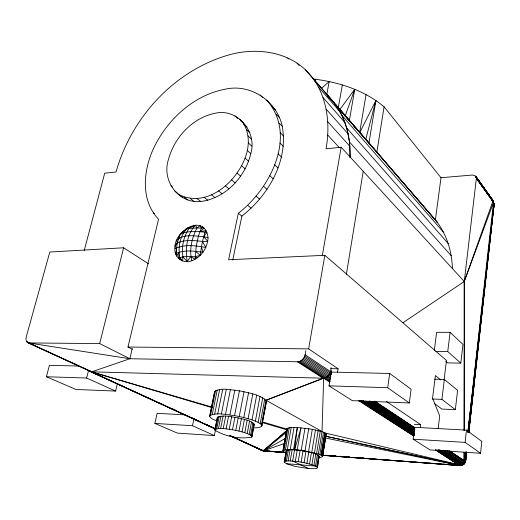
<?xml version="1.0" encoding="UTF-8"?>
<svg xmlns="http://www.w3.org/2000/svg" width="520" height="520" viewBox="0 0 520 520"><rect width="100%" height="100%" fill="white"/><g stroke="black" fill="none" stroke-linecap="round" stroke-linejoin="round"><path stroke-width="0.78" d="M463.885 452.329L463.808 460.759L465.017 462.079L465.712 460.61L466.544 452.205L465.647 460.272C465.777 463.326 462.735 465.784 459.778 465.543L322.998 455.384M463.931 430.469L464.262 281.502L476.418 177.983L475.397 176.066L472.563 175.013L440.999 177.73L384.091 106.821C364.344 90.116 338.65 82.082 313.32 78.988M475.872 176.625L492.563 199.862L493.876 203.522L493.428 209.047L493.876 203.522L492.999 200.616L475.872 176.625L493.2 200.987L494 205.381L468.819 432.185M464.64 430.43L464.262 281.502L341.166 147.206L326.021 148.87C331.078 121.297 326.391 89.772 305.318 69.7C285.994 51.539 257.225 47.989 232.225 54.015C176.059 68.536 131.437 116.669 116.07 171.951L104.695 173.206L84.253 250.464M467.954 432.211L493.87 204.347L492.765 200.558L476.216 177.268L493.2 200.987L493.844 204.386L493.675 208.214L493.246 208.006M465.647 460.272L466.505 452.114L465.4 461.773L463.463 464.497L460.642 465.53L322.394 455.254L459.778 465.543L461.65 465.329L463.522 464.282L465.14 462.521L465.491 460.428M232.752 260.065L241.878 216.086C268.515 195.299 288.516 160.94 282.256 126.341C277.108 101.472 251.082 83.674 225.992 89.037C193.811 94.861 167.394 119.353 153.608 148.285C143.267 170.411 140.316 200.272 158.555 219.206L127.972 347.029L132.223 349.226M444.087 380.029L446.478 360.464L324.838 255.307L228.599 259.747L238.336 213.2C270.283 188.89 297.895 135.226 266.65 100.067M319.807 457.672L322.634 456.606L321.373 455.267L318.383 454.038L322.023 431.743L323.642 378.228C328.829 377.774 331.065 372.086 331.097 367.536M403.072 322.673L464.262 281.502L492.83 201.299L492.765 200.558L476.418 177.983L492.83 201.299L493.876 203.879L492.563 199.862M174.915 248.775C173.212 230.984 205.01 212.089 208.039 237.764C207.727 247.663 201.181 257.257 191.822 260.735C183.619 264.342 174.109 257.79 174.915 248.775C184.431 243.958 195.734 245.57 205.803 247.514L202.514 241.462L204.861 232.381L206.056 230.419C197.665 233.298 187.863 229.444 180.044 234.559L177.275 242.944L175.819 254.215L176.592 253.208C184.919 249.743 194.253 251.154 202.924 252.291L201.468 246.61L202.514 241.462L207.76 241.332L203.658 236.678C194.922 236.047 183.716 233.597 176.755 240.26L177.275 242.944L175.084 246.317L176.534 247.988L176.716 256.132L179.172 252.2C178.698 243.373 181.259 234.084 187.642 227.734L189.358 228.43L197.035 227.91L204.217 228.15L199.869 231.777L198.445 236.047L196.242 245.967L195.117 259.24L190.639 256.51C186.622 256.744 181.955 256.081 178.477 258.466L179.172 252.2L180.024 259.747M190.866 226.226C183.794 234.676 181.285 246.103 182.91 256.887L187.219 261.651L190.639 256.51L195.091 256.783L200.311 255.288L201.468 246.61M182.91 256.887L182.618 261.034L179.849 257.53M216.853 421.07L211.861 418.704L209.671 416.591L214.695 391.456C221.956 387.147 231.458 390.201 239.408 390.819C248.475 392.866 258.622 394.141 265.98 400.263L325.689 433.55L326.203 434.512L322.634 456.606M493.344 201.364L493.994 205.056L493.675 208.214M214.695 391.456L209.671 416.591M493.734 205.55L492.999 200.616L475.397 176.066L493.2 200.987M443.664 450.444L463.307 463.71L463.912 463.905L464.601 463.398L464.782 462.046L464.51 462.416M414.687 427.31L413.134 439.205L430.034 449.924L480.551 453.284L481.812 441.435L466.479 430.118L413.816 427.258M468.774 431.197L469.118 427.973L468.812 431.223M469.644 423.144L469.293 426.361L471.699 404.515M469.82 421.531L470.165 418.308M470.34 416.702L470.691 413.478M470.866 411.866L471.218 408.649M471.393 407.037L471.653 404.619M471.913 402.207L472.173 399.789M472.44 397.371L472.7 394.959M472.959 392.541L473.226 390.124M473.486 387.712L473.746 385.294M474.012 382.876L474.182 381.271M474.532 378.047L474.708 376.435M475.059 373.217L475.235 371.605M475.579 368.387L475.755 366.776M476.021 364.357L476.281 361.94M476.541 359.528L476.801 357.11M477.068 354.692L477.243 353.087M477.588 349.863L477.763 348.25M478.114 345.033L478.29 343.421M478.641 340.204L478.81 338.591M479.161 335.368L479.336 333.756M471.887 402.974L472.225 399.678M472.413 398.132L472.751 394.836M472.94 393.289L473.285 389.994M473.473 388.447L473.824 385.216M474 383.604L474.247 381.121M474.526 378.762L474.779 376.279M475.053 373.919L475.306 371.436M475.579 369.076L475.832 366.6M476.021 365.04L476.372 361.81M476.548 360.197L476.801 357.721M477.074 355.355L477.328 352.885M477.601 350.512L477.854 348.043M478.134 345.67L478.387 343.2M478.66 340.828L478.92 338.403M479.187 335.985L479.356 334.328M479.713 331.142L479.882 329.485M480.24 326.3L480.409 324.642M480.766 321.458L480.935 319.807M481.299 316.615L481.475 315.003M482.261 307.736L482.43 306.092M482.794 302.894L482.963 301.249M483.321 298.051L483.49 296.406M483.847 293.209L484.022 291.596M468.825 431.262L471.738 404.664M471.913 403.052L472.264 399.834M472.44 398.223L472.797 394.999M472.973 393.387L473.324 390.163M473.499 388.55L474.299 381.297M474.474 379.685L474.825 376.46M475 374.849L475.358 371.625M475.534 370.012L475.885 366.788M476.06 365.176L476.411 361.953M476.593 360.341L476.944 357.116M477.12 355.505L477.386 353.087M477.653 350.668L477.913 348.25M478.179 345.832L478.446 343.421M478.621 341.809L478.972 338.585M479.147 336.973L479.505 333.749M479.681 332.137L479.947 329.719M480.207 327.301L480.474 324.883M480.74 322.465L481.007 320.047M481.267 317.629L481.533 315.211M481.8 312.793L482.066 310.375M482.326 307.957L482.508 306.345M482.859 303.121L483.035 301.509M483.301 299.091L483.561 296.673M483.828 294.255L484.094 291.837M484.361 289.419L484.621 287.007M484.887 284.589L485.062 282.978M485.42 279.753L485.596 278.142M485.947 274.918L486.122 273.306M486.479 270.082L486.655 268.469M487.006 265.245L487.182 263.633M487.975 256.38L488.156 254.768M488.507 251.544L488.683 249.931M489.034 246.708L489.216 245.096M489.567 241.872L489.743 240.26M490.094 237.036L490.276 235.424M467.863 432.172L493.487 202.534L476.418 177.983M466.421 451.822L465.433 460.688L464.568 463.034L463.665 463.281L462.599 463.034L443.541 450.775M468.669 431.678L493.922 205.27L467.968 432.224M468.825 432.419L493.922 205.27M465.679 460.441L466.576 452.368M480.551 453.284L465.107 442.377L466.479 430.118M465.719 451.971L464.704 460.837C464.334 463.502 461.721 465.699 459.01 465.341L325.565 438.061M434.421 403.494L441.922 409.078L455.344 409.656L457.606 390.306L444.34 379.47L434.694 379.21M445.718 361.316L447.538 362.882L460.785 363.116L462.969 344.396L450.093 332.332L436.618 332.325L434.298 350.603M214.877 430.157L217.419 417.3C223.853 414.473 231.498 417.072 238.206 417.892C243.555 419.517 250.386 419.894 254.254 424.294L251.758 437.144C239.688 439.263 225.297 436.618 214.877 430.157L217.419 417.3M285.961 452.946L283.621 451.796L282.919 450.918C287.736 448.006 294.639 450.216 300.111 450.398C306.527 451.692 313.683 452.225 319.15 456.105L317.48 467.772L316.284 468.488L308.757 468.579L292.65 461.051L294.587 449.793L297.329 427.486L312.299 429.279L322.023 431.743M438.165 428.512L439.706 415.922L432.556 398.229L435.396 375.583L440.804 379.951M455.344 409.656L441.909 399.36L444.34 379.47M460.785 363.116L447.746 351.546L450.093 332.332M250.796 153.627C257.218 132.815 238.563 108.784 216.431 112.99C193.102 117.15 174.428 136.994 168.467 159.477C161.388 180.394 178.373 203.827 200.733 201.5C225.336 198.361 245.239 177.236 250.796 153.627L247.358 150.456C249.607 139.659 248.112 127.199 239.779 119.275M420.297 427.615L420.674 424.645L386.503 401.531M331.253 372.079L329.004 385.84L352.378 400.666L409.292 402.974L411.119 389.266L389.727 373.477L331.078 372.073M452.413 268.567C451.958 251.082 446.459 233.597 435.39 219.901L440.999 177.73M409.292 402.974L387.699 387.731L389.727 373.477M337.551 372.229L338.104 368.797L308.646 348.868L127.972 347.029M334.36 103.181L437.469 222.56L376.87 152.074L384.091 106.821M319.858 454.571L323.479 432.309M321.067 455.111L324.675 432.881L461.584 465.322M321.373 455.267L324.974 433.05M322.101 455.735L325.689 433.55M323.232 450.781L323.486 449.209M323.739 447.635L323.993 446.062M324.252 444.49L324.506 442.916M322.712 454.643L322.966 453.07M323.219 451.49L323.472 449.917M323.733 448.344L323.986 446.771M324.24 445.198L324.493 443.619M324.747 442.046L325 440.473M325.253 438.9L325.514 437.326M322.53 456.176L326.111 434.038M317.48 467.772L316.673 466.694L313.924 465.381L315.77 454.135M318.383 454.038L316.602 453.486L320.262 431.165M346.313 274.612L363.233 171.275M317.363 454.838L315.523 466.057L286.364 463.697L284.18 461.968L286.383 450.411C296.329 448.344 306.82 451.399 316.602 453.486M366.048 94.536L359.613 132.925L375.915 100.438L368.959 143.019L435.39 219.901M316.673 466.694L318.5 455.494M318.546 459.453L318.806 457.866M317.33 467.272L319.15 456.105M313.924 465.381L309.543 463.996L311.415 452.712M311.766 452.276L315.471 429.929M311.909 464.685L313.762 453.421M314.483 452.913L318.156 430.573M309.543 463.996L304.07 462.709L305.968 451.412M308.575 451.626L312.299 429.279M306.904 463.326L308.789 452.036M301.204 450.469L304.986 428.149M304.07 462.709L301.139 462.15L303.043 450.86M304.974 451.009L308.731 428.662M297.213 450.015L301.022 427.732L294.587 449.793M284.18 461.968L285.2 461.207L288.139 460.889L295.334 461.312L297.258 450.034M295.334 461.312L298.194 461.682L300.111 450.398M308.646 348.868L324.838 255.307M290.225 460.909L292.168 449.67M349.271 121.03L354.75 89.303L339.709 109.694M293.501 449.722L297.329 427.486C294.067 427.875 289.231 426.4 286.767 429.059L282.919 450.918M284.44 461.539L286.383 450.411M284.421 462.481L284.7 460.896M284.973 459.316L285.252 457.737M285.526 456.157L285.805 454.571M285.2 461.207L287.144 450.047M287.339 449.625L291.194 427.518M286.442 460.987L288.392 449.8M148.506 263.815L123.63 247.78L49.809 252.031L26.305 336.739C25.63 338.929 25.961 342.179 28.529 342.934L129.838 358.735L297.356 361.771C302.945 361.725 305.728 355.628 305.753 350.747M322.283 255.762L341.166 147.206M288.139 460.889L290.082 449.676M290.206 449.592L294.047 427.414M283.127 450.502L286.975 428.591M283.218 450.431L287.072 428.506M284.037 450.067L287.898 428.084M285.422 449.787L289.283 427.739M338.215 108.088L342.335 84.909M253.169 427.966L258.745 427.609L261.651 426.459L266.448 401.343L265.98 400.263L323.043 378.241C326.749 378.274 329.862 375.076 330.44 371.54L331.786 370.637M261.651 426.459L266.448 401.343M326.865 94.146L329.186 81.504L321.516 88.413M261.957 425.626L260.189 423.547L258.141 422.363L262.724 397.8M260.189 423.547L264.732 399.068M261.469 424.645L265.98 400.263L323.642 378.228L329.778 382.168M251.947 436.585L250.627 435.188L252.961 422.825M251.563 435.929L253.883 423.599M251.758 437.144L254.254 424.294M258.141 422.363L255.392 421.135L260.013 396.487M250.627 435.188L247.195 433.55L249.548 421.129M249.158 434.382L251.498 421.993M255.392 421.135L252.011 419.894L256.678 395.181M252.011 419.894L243.802 417.547L248.567 392.75M247.195 433.55L242.034 431.873L244.426 419.406M244.797 432.699L247.169 420.257M248.105 418.685L252.824 393.926M243.802 417.547L239.239 416.513L244.042 391.703M242.034 431.873L238.999 431.087L241.404 418.613M209.742 415.707C217.256 411.925 226.544 414.966 234.559 415.623L239.408 390.819M214.948 429.579C220.363 427.161 226.811 429.247 232.492 429.748L234.93 417.268M238.999 431.087L235.787 430.372L238.206 417.892M229.925 414.908L234.806 390.124M229.229 429.234L231.68 416.76M225.478 414.382L230.393 389.636M223.203 428.61L225.674 416.169M226.103 428.851L228.56 416.397M218.465 428.571L220.942 416.182M221.364 414.07L226.311 389.376M220.63 428.512L223.106 416.098M217.724 413.972L222.683 389.35M215.579 429.111L218.056 416.793M184.067 414.798L157.138 413.335L154.888 423.429L177.379 433.108L214.357 435.565L215.449 430.151M216.762 428.772L219.245 416.416M210.613 414.986L215.579 390.631M212.264 414.44L217.243 389.994M214.656 414.102L219.629 389.565M464.782 462.046L464.893 462.969L463.307 463.71M214.357 435.565L192.511 425.724L193.908 419.068M448.857 450.996L463.808 460.759L465.712 460.61L465.485 461.578L464.237 462.339L465.14 462.521L465.628 460.187L465.66 460.882M493.961 206.167L493.863 207.031M315.166 81.477L315.692 79.189L314.476 80.236M465.712 460.61L465.485 461.578L464.445 461.838L463.976 462.82L462.599 463.034L443.56 450.587M89.356 370.682L91.748 371.82L129.838 358.735L132.262 348.517M78.208 366.022L49.419 365.332L46.384 376.74L75.966 389.467L115.59 391.072L117.409 383.494M464.204 462.774L464.262 463.801L463.021 464.776L461.812 464.9M323.642 378.228L91.748 371.82L28.529 342.934L99.684 343.597L123.63 247.78M46.384 376.74L86.645 378.034L88.615 370.207M375.915 100.438L365.729 139.431L368.959 143.019L335.394 104.351L342.017 115.434L443.69 232.531M463.99 463.769L463.522 464.282L462.904 464.1L441.857 450.431M178.756 194.474C208.462 209.697 241.169 178.458 247.358 150.456M345.072 116.213L354.75 89.303M464.262 281.502L493.487 202.534L492.837 201.11M465.205 462.209L464.893 462.969L463.976 462.82L445.036 450.385M462.735 464.575L462.072 465.192M202.631 226.922L201.448 228.137L199.869 231.777L207.006 232.317L203.658 236.678L208.039 237.764M464.965 462.637L464.601 463.398L463.665 463.281M178.783 238.212C180.772 230.042 189.137 228.716 195.403 225.232L197.035 227.91C191.854 237.738 189.007 249.847 191.822 260.735M464.678 463.041L463.912 463.905M464.353 463.418L463.177 464.347M326.203 434.512L325.774 435.045M318.936 457.074L319.293 456.632M175.247 245.264L177.275 242.944C185.185 239.467 194.181 240.448 202.514 241.462M195.403 225.232C186.394 234.812 185.237 249.23 187.219 261.651M464.601 461.338L465.537 460.655L465.166 461.584L464.601 461.338L448.975 450.918M229.281 435.37L263.172 450.847L286.839 430.547L263.425 450.84L229.619 435.624M286.013 432.705L263.425 450.84L285.792 452.628M197.035 227.91L199.999 225.719L201.448 228.137M285.194 438.503L263.425 450.84L286.091 452.55L263.425 450.84L284.837 443.326M439.556 450.079L461.286 464.152L462.904 464.1L462.599 463.034M438.087 449.904L460.466 464.555L461.143 465.452L459.778 465.543L460.876 465.049M463.976 462.82L465.335 462.053L465.212 461.253M263.718 450.938L230.718 435.916L263.172 450.847L285.578 452.459M244.569 442.24L260.52 449.852L265.499 450.678M265.207 450.853L262.483 450.645L260.52 449.852M265.499 450.976L262.821 450.769L285.552 452.517M262.483 450.645L265.792 451.061M264.673 451.068L263.478 450.86L265.564 451.126M185.478 229.151L186.31 229.158M435.793 351.416L447.746 351.546M330.798 368.635L338.104 368.797M329.004 385.84L387.699 387.731M265.688 451.035L263.432 450.476M432.211 398.99L441.909 399.36M465.589 461.103L463.866 460.428L449.703 451.068M414.206 424.307L420.674 424.645M265.395 450.938L262.776 450.6M154.888 423.429L192.511 425.724M413.134 439.205L465.107 442.377M457.054 465.114L461.091 465.406M325.26 455.254L328.503 455.481M332.553 455.767L335.79 455.995M339.84 456.281L342.271 456.45M347.132 456.794L349.563 456.963M355.231 457.366L356.85 457.476M362.518 457.88L364.143 457.99M269.139 451.126L272.37 451.353M276.413 451.646L279.637 451.874M283.68 452.16L286.097 452.335M263.738 450.697L265.785 450.847M322.764 455.254L328.425 455.669M330.044 455.787L335.706 456.203M337.324 456.32L342.179 456.677M343.798 456.794L349.459 457.21M351.078 457.327L356.74 457.743M358.358 457.866L364.019 458.282M365.638 458.4L370.494 458.757M372.112 458.874L377.774 459.29M379.392 459.407L384.248 459.765M386.672 459.947L391.528 460.298M393.952 460.479L398.808 460.837M400.426 460.954L405.281 461.312M407.706 461.487L412.562 461.844M414.986 462.02L419.029 462.319M422.266 462.56L426.309 462.852M428.74 463.034L433.596 463.392M436.02 463.567L440.875 463.925M443.3 464.1L447.343 464.399M450.58 464.64L454.623 464.932M308.757 468.579L294.918 466.356L286.364 463.697M263.172 450.847L264.966 451.068M91.748 371.82L27.183 342.173M298.194 461.682L301.139 462.15M234.559 415.623L239.239 416.513M232.492 429.748L235.787 430.372M461 465.16L461.65 465.329L461.286 464.152L439.601 449.891L462.631 464.906L461.325 464.126M435.779 449.924L460.142 465.556L437.19 450.216M438.029 450.073L460.466 464.555L462.144 465.14L461.286 464.152M462.469 464.445L463.093 464.62M215.124 428.701L91.319 371.787L212.18 407.166M262.626 421.987L286.767 429.059M91.319 371.787L211.952 407.609M262.535 422.63L286.663 429.793M259.994 449.397L262.145 450.469M86.645 378.034L115.59 391.072M195.091 256.783L197.34 257.816M215.228 428.825L90.578 371.579L215.261 428.928M27.807 342.641L215.664 429.175M26.676 341.543L28.145 342.219M73.691 363.246L75.159 363.922M172.614 408.85L175.552 410.215M186.563 415.324L188.032 416.007M191.705 417.709L196.846 420.095M198.315 420.778L200.519 421.798M206.388 424.528L209.326 425.887M210.795 426.569L215.202 428.616M232.089 436.449L243.1 441.565M99.684 343.597L129.838 358.735M358.429 400.556L413.693 436.02M435.519 450.028L459.485 465.387M297.356 361.771L323.043 378.241M366.613 401.303L414.265 431.951M324.733 378.047L330.187 381.57M360.159 400.829L413.966 435.454M436.443 449.917L459.602 464.815M298.493 361.679L324.149 378.17M300.749 360.874L326.326 377.41M325.819 377.663L329.894 380.315M361.179 400.485L414.226 434.714M299.637 361.381L325.253 377.884M329.368 374.452L330.726 375.329M370.773 401.238L414.895 429.78M446.797 450.424L464.445 461.838L447.544 450.723M301.795 360.172L327.334 376.747M326.853 377.091L330.245 379.314M363.519 400.835L414.44 433.81M413.829 435.812L359.424 400.53L413.978 435.812M435.591 449.924L458.718 464.913L325.741 436.28L460.642 465.53L437.365 450.242M365.826 401.043L414.024 432.348M414.238 435.195L361.185 400.673L414.102 435.175M372.736 401.303L414.875 428.812M302.744 359.307L328.25 375.921M362.895 400.615L413.901 433.907M438.38 449.885L461.5 464.978M303.57 358.293L329.036 374.953M328.653 375.459L330.694 376.792M368.089 401.245L414.323 431.476M362.798 400.621L414.349 434.363M372.509 401.362L414.421 428.935M304.245 357.175L329.68 373.88M369.954 401.096L414.596 430.404M413.855 432.952L365.749 401.31L413.881 432.939M374.153 401.154L414.629 427.895M304.746 355.979L330.155 372.729M305.058 354.744L331.793 372.444M374.134 401.265L414.59 428.103M369.272 400.978L414.583 431.106M374.92 401.174L414.674 427.654M449.716 450.996L463.866 460.428L464.75 460.395L464.704 460.837L465.615 452.322L464.75 460.395L464.698 452.283M240.767 120.822L243.178 122.544M153.283 212.784L154.544 213.694M174.258 190.645L182.475 197.34M184.165 197.145L187.869 200.011M170.794 185.783L172.653 187.219M190.32 198.542L194.012 201.416M197.054 198.614L200.733 201.5M204.159 197.333L207.811 200.239M211.4 194.733L215.026 197.659M238.336 213.2L241.878 216.086M218.55 190.873L222.144 193.83M195.52 251.342L200.311 255.288M225.368 185.874L228.936 188.864M247.644 205.25L251.141 208.182M492.55 201.169L492.875 201.448L491.283 198.296M231.634 179.894L235.17 182.923M256.132 196.203L259.591 199.186M237.127 173.128L240.636 176.196M241.67 165.802L245.154 168.903M263.594 186.284L267.007 189.326M245.122 158.158L248.573 161.298M269.841 175.747L273.214 178.841M248.333 142.941L251.745 146.146M274.716 164.847L278.057 167.993M248.014 135.857L251.414 139.087M246.428 129.428L249.828 132.678M243.653 123.845L247.046 127.108M234.956 115.837L237.79 118.56M278.122 153.862L281.431 157.06M279.975 143.065L283.264 146.302M280.267 132.704L283.53 135.987M279.006 123.026L282.256 126.341M276.244 114.244L279.494 117.585M272.084 106.541L275.334 109.895M260.078 94.945L262.795 97.753M362.947 136.474L365.729 139.431L327.093 94.978L328.094 96.239M327.717 135.018L339.137 147.427M327.431 95.297C344.084 111.26 351.046 134.992 349.993 157.625M327.769 121.726L349.908 146.315M342.017 115.434L346.769 128.044L349.505 141.973L451.276 255.749M333.32 102.011L327.093 94.978L349.122 120.685M326.203 109.174L348.244 134.089M346.769 128.044L448.331 243.659M287.736 57.909L288.802 59.124M323.076 97.559L345.072 122.733M335.394 104.351L376.87 152.074M318.481 87.028L340.47 112.405M297.011 63.083L299.124 65.52M312.52 77.701L334.555 103.22M305.318 69.7L326.378 94.075M350.168 121.908L351.741 123.747M353.314 125.58L354.894 127.419M182.585 231.641L183.599 232.837M89.122 370.363L89.628 370.968M481.754 185.51L484.14 188.708M486.044 191.263L490.809 197.652L486.109 191.165M476.229 177.561L480.935 184.041M481.871 185.334L485.166 189.872M476.476 178.75L492.83 201.299M492.466 199.959L492.213 199.199L493.591 202.43M476.216 177.268L493.441 201.754L493.838 206.739L493.701 204.055M492.765 200.558L493.441 201.754M286.117 450.866L286.358 451.412M492.759 200.272L493.474 203.183M492.999 200.616L493.402 202.085M493.487 202.534L493.994 205.056M493.35 208.273L493.46 208.806M493.162 201.754L493.396 203.073M493.87 204.347L494 205.381M349.505 141.973L349.629 145.126M349.694 146.705L350.103 156.949M460.466 464.555L460.486 465.29M330.531 378.099L327.808 376.35L330.519 378.131M331.286 374.238L329.921 373.347L331.272 374.238M331.656 373.081L330.311 372.19L331.656 373.081"/></g></svg>
